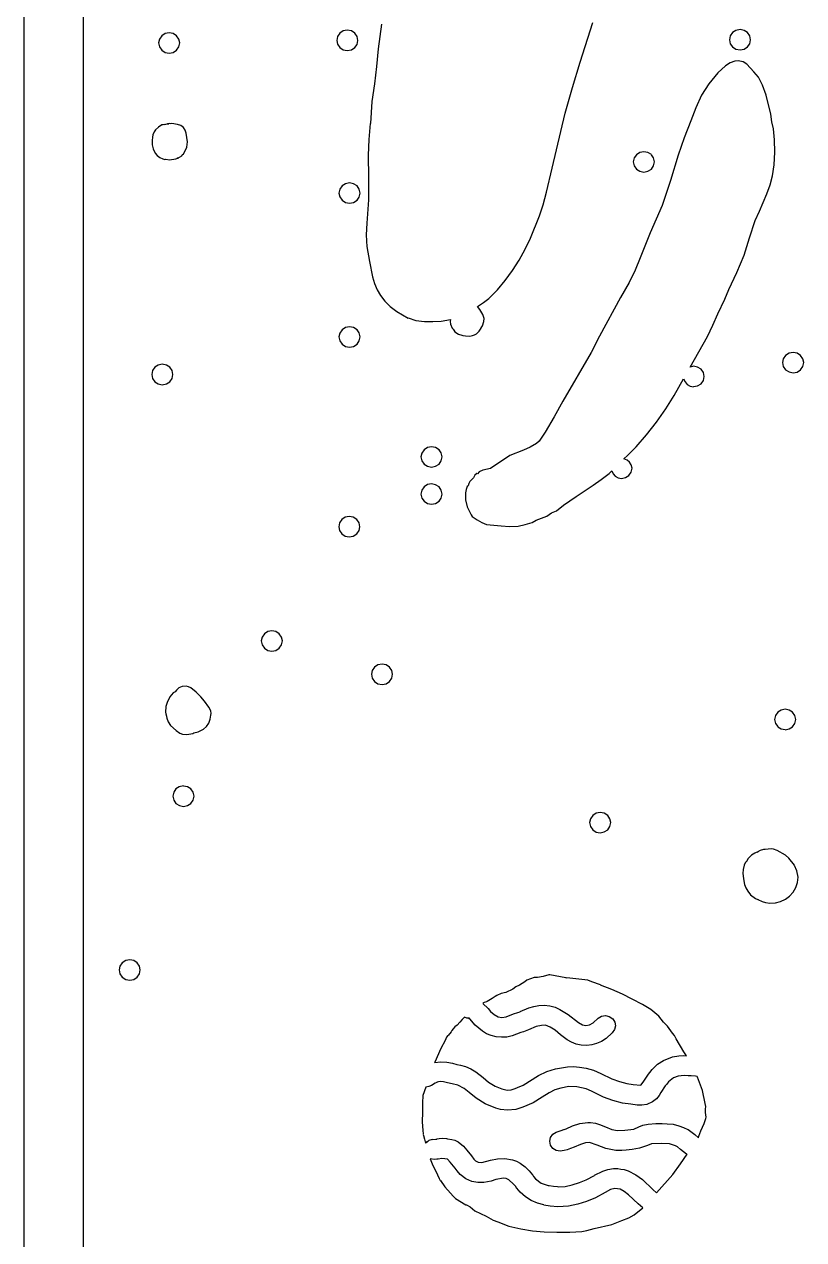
# Model space of a CAD drawing. Extents: x -67 to 553, y 0 to 8091.
# Drawn here: x 167.4 to 351.2, y 5707.4 to 5994.1 of the extents above; entities that cross this region are included whole.
import ezdxf

# ---------------------------------------------------------------- set-up
doc = ezdxf.new("R2010")
doc.units = 0

msp = doc.modelspace()

# ---------------------------------------------------------------- linework, layer by layer
at = {"layer": 'Calque_1'}
for p, q in [((167.447, 5416.22), (167.447, 6231.61)), ((181.389, 5423), (181.389, 6218.66)), ((242.658205, 5992.497206), (241.84875, 5991.976474)), ((243.613, 5992.68), (242.658205, 5992.497206)), ((244.583579, 5992.49348), (243.6126, 5992.68241)), ((245.376462, 5991.97859), (244.583579, 5992.49348)), ((251.685, 5994.07), (250.881901, 5988.29601)), ((298.551, 5985.18), (301.48052, 5994.51634)), ((335.249053, 5992.631179), (334.456188, 5992.116277)), ((336.22, 5992.82), (335.249053, 5992.631179)), ((337.17557, 5992.640732), (336.22079, 5992.823526)), ((337.985, 5992.12), (337.17557, 5992.640732)), ((199.308534, 5990.602744), (199.11251, 5989.66759)), ((199.113, 5989.67), (199.309024, 5988.734992)), ((199.843114, 5991.366375), (199.308534, 5990.602744)), ((200.636015, 5991.881216), (199.843114, 5991.366375)), ((201.607, 5992.07), (200.636015, 5991.881216)), ((202.561603, 5991.890832), (201.60687, 5992.073526)), ((203.371, 5991.37), (202.561603, 5991.890832)), ((203.912082, 5990.589491), (203.371248, 5991.36889)), ((203.911834, 5988.749363), (204.101752, 5989.66862)), ((204.102, 5989.67), (203.912082, 5990.589491)), ((241.118, 5990.28), (241.307926, 5989.360608)), ((241.308147, 5991.200506), (241.118251, 5990.28111)), ((241.849, 5991.98), (241.308147, 5991.200506)), ((245.911014, 5991.215008), (245.376462, 5991.97859)), ((246.107, 5990.28), (245.911014, 5991.215008)), ((245.911381, 5989.347366), (246.1074, 5990.28241)), ((333.921633, 5991.352634), (333.72562, 5990.41759)), ((333.726, 5990.42), (333.921984, 5989.484992)), ((334.456188, 5992.116277), (333.921633, 5991.352634)), ((338.525066, 5991.339491), (337.984195, 5992.11889)), ((338.715, 5990.42), (338.525066, 5991.339491)), ((338.525854, 5989.499494), (338.715752, 5990.41889)), ((199.309024, 5988.734992), (199.843604, 5987.97141)), ((199.843604, 5987.97141), (200.636505, 5987.45652)), ((200.636505, 5987.45652), (201.60749, 5987.26759)), ((201.607, 5987.27), (202.561736, 5987.452926)), ((202.561736, 5987.452926), (203.37113, 5987.973791)), ((203.371, 5987.97), (203.911834, 5988.749363)), ((241.307926, 5989.360608), (241.848784, 5988.58111)), ((241.849, 5988.58), (242.658437, 5988.059268)), ((242.658437, 5988.059268), (243.61321, 5987.876474)), ((243.613, 5987.88), (244.583953, 5988.068821)), ((244.583953, 5988.068821), (245.376823, 5988.583722)), ((245.376823, 5988.583722), (245.911381, 5989.347366)), ((250.882, 5988.3), (250.460013, 5984.12928)), ((333.921984, 5989.484992), (334.456529, 5988.72141)), ((334.456529, 5988.72141), (335.249404, 5988.20652)), ((335.249404, 5988.20652), (336.22038, 5988.01759)), ((336.22, 5988.02), (337.174811, 5988.202794)), ((337.174811, 5988.202794), (337.98427, 5988.723526)), ((337.985, 5988.72), (338.525854, 5989.499494)), ((250.460013, 5984.12928), (250.031501, 5980.02861)), ((296.736691, 5979.197946), (298.55148, 5985.1798)), ((332.784758, 5984.247497), (331.0132, 5982.60553)), ((333.85639, 5984.970516), (332.784758, 5984.247497)), ((334.982, 5985.39), (333.85639, 5984.970516)), ((335.78, 5985.46), (334.982706, 5985.386181)), ((336.926544, 5985.234373), (335.7797, 5985.46276)), ((335.78, 5985.46), (335.78, 5985.46)), ((337.851059, 5984.647908), (336.926544, 5985.234373)), ((339.471, 5982.85), (337.851059, 5984.647908)), ((331.014, 5982.6), (328.860829, 5980.0687)), ((340.557, 5981.58), (339.47081, 5982.8492)), ((341.517932, 5979.740841), (340.5574, 5981.58097)), ((250.031, 5980.02), (249.416501, 5975.88457)), ((295.008, 5973.1), (296.736691, 5979.197946)), ((328.860829, 5980.0687), (327.153215, 5977.321299)), ((342.35667, 5977.389412), (341.517932, 5979.740841)), ((249.417, 5975.89), (249.039302, 5970.68909)), ((327.153215, 5977.321299), (325.769526, 5974.398074)), ((343.487, 5972.9), (342.35667, 5977.389412)), ((291.89, 5960.12), (295.00811, 5973.1007)), ((325.769526, 5974.398074), (324.58813, 5971.3393)), ((343.676, 5971.1), (343.486903, 5972.90207)), ((199.054, 5969.82), (198.398138, 5969.188936)), ((199.884229, 5970.322934), (199.0545, 5969.818507)), ((200.193, 5970.34), (199.884229, 5970.322934)), ((200.525, 5970.4), (200.192313, 5970.342056)), ((201.298, 5970.58), (200.525391, 5970.392411)), ((201.366, 5970.61), (201.245615, 5970.586188)), ((201.246, 5970.58), (201.298, 5970.58)), ((201.298, 5970.59), (201.379015, 5970.611167)), ((201.298, 5970.58), (201.298, 5970.58)), ((201.515, 5970.6), (201.298015, 5970.586771)), ((201.378, 5970.61), (201.366, 5970.61)), ((201.614, 5970.66), (201.377807, 5970.60285)), ((201.379, 5970.61), (201.515393, 5970.599417)), ((201.615, 5970.66), (201.614, 5970.66)), ((201.894, 5970.62), (201.615024, 5970.66101)), ((202.249, 5970.64), (201.893877, 5970.618833)), ((203.602, 5970.42), (202.24861, 5970.637223)), ((204.351332, 5970.181669), (203.6023, 5970.4265)), ((204.966602, 5969.732498), (204.351332, 5970.181669)), ((205.406146, 5969.121202), (204.966602, 5969.732498)), ((249.039, 5970.69), (248.722312, 5966.935897)), ((324.588, 5971.34), (323.080804, 5967.279644)), ((344.101, 5969.42), (343.675683, 5971.09851)), ((197.694, 5967.43), (197.557078, 5966.651597)), ((197.558, 5966.65), (197.583132, 5965.614289)), ((197.753706, 5967.9637), (197.694522, 5967.43513)), ((198.096, 5968.73), (197.753706, 5967.9637)), ((198.398138, 5969.188936), (198.095892, 5968.73071)), ((205.628, 5968.39), (205.406146, 5969.121202)), ((205.888, 5966.33), (205.6281, 5968.38502)), ((248.722312, 5966.935897), (248.5191, 5963.19648)), ((323.080804, 5967.279644), (321.65888, 5963.19111)), ((344.371399, 5966.82588), (344.10122, 5969.4161)), ((344.416527, 5963.882406), (344.371399, 5966.82588)), ((197.583132, 5965.614289), (197.837003, 5964.68018)), ((197.837, 5964.68), (198.314278, 5963.67161)), ((204.947, 5963.53), (205.334614, 5964.060753)), ((205.334, 5964.06), (205.736282, 5965.090318)), ((205.736282, 5965.090318), (205.887402, 5966.33594)), ((312.572053, 5963.831179), (311.779188, 5963.316278)), ((313.543, 5964.02), (312.572053, 5963.831179)), ((314.49857, 5963.840732), (313.54379, 5964.023526)), ((315.308, 5963.32), (314.49857, 5963.840732)), ((344.244947, 5960.941755), (344.416527, 5963.882406)), ((198.314278, 5963.67161), (198.749407, 5963.156973)), ((198.749407, 5963.156973), (199.4028, 5962.66203)), ((199.402, 5962.67), (200.111302, 5962.312957)), ((200.111302, 5962.312957), (200.579662, 5962.188161)), ((200.579662, 5962.188161), (200.8154, 5962.229205)), ((200.816, 5962.22), (201.70048, 5962.109536)), ((201.70048, 5962.109536), (203.1383, 5962.334829)), ((203.138, 5962.34), (203.853466, 5962.605443)), ((203.853466, 5962.605443), (203.517809, 5962.517271)), ((203.518, 5962.52), (204.040975, 5962.711294)), ((204.041, 5962.71), (204.555303, 5963.065666)), ((204.555303, 5963.065666), (204.704521, 5963.247897)), ((204.704, 5963.25), (204.946384, 5963.5294)), ((248.519, 5963.19), (248.592899, 5957.926915)), ((311.244633, 5962.552634), (311.04862, 5961.61759)), ((311.049, 5961.62), (311.245015, 5960.684992)), ((311.779188, 5963.316278), (311.244633, 5962.552634)), ((315.848066, 5962.539392), (315.307195, 5963.31889)), ((316.038, 5961.62), (315.848066, 5962.539392)), ((315.848871, 5960.699494), (316.038805, 5961.61889)), ((321.659, 5963.19), (319.845696, 5957.242539)), ((343.865, 5958.36), (344.244947, 5960.941755)), ((290.568782, 5954.468307), (291.88949, 5960.1207)), ((311.245015, 5960.684992), (311.779571, 5959.92141)), ((311.779571, 5959.92141), (312.572437, 5959.40652)), ((312.572437, 5959.40652), (313.54338, 5959.21759)), ((313.543, 5959.22), (314.497782, 5959.402794)), ((314.497782, 5959.402794), (315.30721, 5959.923526)), ((315.308, 5959.92), (315.848871, 5960.699494)), ((343.294921, 5956.216906), (343.86509, 5958.36469)), ((241.831175, 5955.180736), (241.641288, 5954.26138)), ((242.372, 5955.96), (241.831175, 5955.180736)), ((243.181235, 5956.477074), (242.37182, 5955.956209)), ((244.136, 5956.66), (243.181235, 5956.477074)), ((245.106579, 5956.47348), (244.1356, 5956.66241)), ((245.899461, 5955.95859), (245.106579, 5956.47348)), ((246.434013, 5955.195008), (245.899461, 5955.95859)), ((246.63, 5954.26), (246.434013, 5955.195008)), ((248.592899, 5957.926915), (248.613999, 5952.6662)), ((319.845696, 5957.242539), (317.83191, 5951.356)), ((342.543869, 5954.096702), (343.294921, 5956.216906)), ((241.641, 5954.26), (241.830917, 5953.340509)), ((241.830917, 5953.340509), (242.371749, 5952.56111)), ((242.372, 5952.56), (243.181407, 5952.039168)), ((245.106955, 5952.048784), (245.899826, 5952.563625)), ((245.899826, 5952.563625), (246.434385, 5953.327256)), ((246.434385, 5953.327256), (246.6304, 5954.26241)), ((248.614, 5952.67), (248.196639, 5947.147099)), ((289.800947, 5951.516391), (290.568782, 5954.468307)), ((340.794, 5949.97), (342.543869, 5954.096702)), ((243.181407, 5952.039168), (244.13615, 5951.856474)), ((244.136, 5951.86), (245.106955, 5952.048784)), ((288.96, 5948.86), (289.800947, 5951.516391)), ((317.831, 5951.36), (316.419244, 5948.095311)), ((339.754, 5947.76), (340.79368, 5949.97138)), ((248.196639, 5947.147099), (248.069853, 5944.372111)), ((286.819903, 5943.642447), (288.9608, 5948.8606)), ((316.419244, 5948.095311), (314.99602, 5944.89015)), ((338.446474, 5943.685969), (339.75392, 5947.75836)), ((248.069853, 5944.372111), (248.188701, 5941.6139)), ((285.54241, 5941.029103), (286.819903, 5943.642447)), ((314.997, 5944.89), (312.68292, 5938.978885)), ((337.155, 5939.61), (338.446474, 5943.685969)), ((248.189, 5941.62), (248.8505, 5938.09866)), ((284.124305, 5938.462591), (285.54241, 5941.029103)), ((248.85, 5938.09), (249.565939, 5934.535939)), ((282.563649, 5935.980168), (284.124305, 5938.462591)), ((312.68292, 5938.978885), (311.461707, 5936.050217)), ((335.43616, 5935.533503), (337.15487, 5939.60788)), ((280.858505, 5933.61909), (282.563649, 5935.980168)), ((311.461707, 5936.050217), (310.08309, 5933.1785)), ((333.612, 5931.5), (335.43616, 5935.533503)), ((249.565939, 5934.535939), (250.033561, 5932.949095)), ((250.033561, 5932.949095), (250.636111, 5931.469742)), ((279.006935, 5931.416615), (280.858505, 5933.61909)), ((310.083, 5933.18), (308.05161, 5929.6584)), ((250.636111, 5931.469742), (251.419959, 5930.08341)), ((251.419959, 5930.08341), (252.431475, 5928.775624)), ((275.690883, 5928.41623), (277.00669, 5929.40997)), ((277.007, 5929.41), (279.006935, 5931.416615)), ((308.051, 5929.66), (303.0425, 5920.48744)), ((332.66, 5929.23), (333.612419, 5931.49774)), ((252.431475, 5928.775624), (253.717029, 5927.531912)), ((253.717029, 5927.531912), (255.32299, 5926.3378)), ((274.318, 5927.51), (275.690883, 5928.41623)), ((274.875134, 5926.75646), (274.31809, 5927.51426)), ((275.566, 5925.6), (274.875134, 5926.75646)), ((331.014, 5925.77), (332.66039, 5929.23524)), ((255.323, 5926.34), (256.614062, 5925.508117)), ((256.614062, 5925.508117), (257.9688, 5924.78399)), ((257.969, 5924.79), (259.800517, 5924.22439)), ((259.800517, 5924.22439), (261.793319, 5923.980871)), ((261.793319, 5923.980871), (263.811056, 5923.957568)), ((263.811056, 5923.957568), (265.71738, 5924.052607)), ((265.717, 5924.05), (267.94632, 5924.439202)), ((267.947, 5924.44), (267.892241, 5923.950289)), ((267.892241, 5923.950289), (267.947, 5923.35362)), ((275.45, 5922.97), (275.832885, 5923.948661)), ((275.851077, 5924.689745), (275.566205, 5925.59466)), ((275.832885, 5923.948661), (275.851077, 5924.689745)), ((329.802136, 5923.060052), (331.0132, 5925.76416)), ((241.831175, 5921.240603), (241.641288, 5920.32111)), ((242.372, 5922.02), (241.831175, 5921.240603)), ((243.181235, 5922.537074), (242.37182, 5922.016209)), ((244.136, 5922.72), (243.181235, 5922.537074)), ((245.106579, 5922.53374), (244.1356, 5922.72268)), ((245.899461, 5922.018819), (245.106579, 5922.53374)), ((246.434013, 5921.255158), (245.899461, 5922.018819)), ((246.63, 5920.32), (246.434013, 5921.255158)), ((267.947, 5923.35), (268.350856, 5922.410797)), ((268.350856, 5922.410797), (268.563478, 5922.157)), ((268.563, 5922.16), (268.545782, 5922.174585)), ((268.545782, 5922.174585), (268.710214, 5921.93775)), ((268.71, 5921.94), (269.00366, 5921.538958)), ((269.00366, 5921.538958), (269.83199, 5920.987501)), ((269.832, 5920.98), (270.581299, 5920.732879)), ((270.582, 5920.74), (270.824305, 5920.685231)), ((273.120259, 5920.63399), (273.57439, 5920.823266)), ((273.575, 5920.83), (274.069601, 5921.08056)), ((274.069601, 5921.08056), (274.70932, 5921.706563)), ((274.709, 5921.7), (275.160796, 5922.404485)), ((275.184669, 5922.505643), (275.11368, 5922.414639)), ((275.114, 5922.42), (275.165862, 5922.478969)), ((275.160796, 5922.404485), (275.184669, 5922.505643)), ((275.165862, 5922.478969), (275.449915, 5922.975889)), ((328.509, 5920.4), (329.802136, 5923.060052)), ((241.641, 5920.32), (241.830917, 5919.400739)), ((241.830917, 5919.400739), (242.371749, 5918.62138)), ((242.372, 5918.62), (243.181407, 5918.099135)), ((243.181407, 5918.099135), (244.13615, 5917.916209)), ((244.136, 5917.91), (245.106955, 5918.098821)), ((245.106955, 5918.098821), (245.899826, 5918.613723)), ((245.899826, 5918.613723), (246.434385, 5919.377366)), ((246.434385, 5919.377366), (246.6304, 5920.31241)), ((270.824, 5920.68), (271.459308, 5920.559019)), ((271.459308, 5920.559019), (272.4673, 5920.512254)), ((272.467, 5920.51), (273.120259, 5920.63399)), ((303.043, 5920.48), (301.10572, 5916.67186)), ((324.475, 5913.19), (328.50939, 5920.40333)), ((301.105, 5916.68), (294.44341, 5905.1325)), ((346.424169, 5915.180603), (346.234275, 5914.26111)), ((346.965, 5915.96), (346.424169, 5915.180603)), ((347.774228, 5916.487074), (346.96481, 5915.966209)), ((348.729, 5916.67), (347.774228, 5916.487074)), ((349.684588, 5916.480865), (348.72984, 5916.663791)), ((350.494, 5915.96), (349.684588, 5916.480865)), ((351.034105, 5915.179491), (350.493275, 5915.95889)), ((351.224, 5914.26), (351.034105, 5915.179491)), ((197.682534, 5912.392744), (197.48651, 5911.45759)), ((198.217114, 5913.156375), (197.682534, 5912.392744)), ((199.010015, 5913.671216), (198.217114, 5913.156375)), ((199.981, 5913.86), (199.010015, 5913.671216)), ((200.935603, 5913.680732), (199.98087, 5913.863526)), ((201.745, 5913.16), (200.935603, 5913.680732)), ((202.286082, 5912.379392), (201.745248, 5913.15889)), ((202.476, 5911.46), (202.286082, 5912.379392)), ((325.258, 5913.39), (324.475099, 5913.188123)), ((326.212603, 5913.210732), (325.25787, 5913.393526)), ((327.022, 5912.69), (326.212603, 5913.210732)), ((327.563082, 5911.909491), (327.022248, 5912.68889)), ((346.235, 5914.26), (346.424918, 5913.340641)), ((346.424918, 5913.340641), (346.965752, 5912.56138)), ((346.965, 5912.57), (347.774401, 5912.049135)), ((349.683736, 5912.042926), (350.49313, 5912.563791)), ((350.494, 5912.57), (351.034834, 5913.349264)), ((351.034834, 5913.349264), (351.224752, 5914.26862)), ((197.487, 5911.46), (197.682994, 5910.524956)), ((197.682994, 5910.524956), (198.217565, 5909.761313)), ((198.217565, 5909.761313), (199.010476, 5909.246411)), ((199.010476, 5909.246411), (199.98149, 5909.05759)), ((199.981, 5909.05), (200.935772, 5909.232794)), ((200.935772, 5909.232794), (201.74519, 5909.753526)), ((201.745, 5909.76), (202.285818, 5910.539494)), ((202.285818, 5910.539494), (202.475699, 5911.45889)), ((320.713, 5906.48), (322.92161, 5910.41779)), ((322.922, 5910.42), (323.241686, 5909.698142)), ((323.241686, 5909.698142), (323.77049, 5909.126453)), ((326.212772, 5908.772794), (327.02219, 5909.293526)), ((327.022, 5909.29), (327.562818, 5910.069494)), ((327.562818, 5910.069494), (327.752699, 5910.98889)), ((327.753, 5910.99), (327.563082, 5911.909491)), ((347.774401, 5912.049135), (348.72916, 5911.866209)), ((348.729, 5911.86), (349.683736, 5912.042926)), ((318.693518, 5903.336743), (320.71377, 5906.4798)), ((323.77049, 5909.126453), (324.458997, 5908.743677)), ((324.458997, 5908.743677), (325.25779, 5908.58856)), ((325.258, 5908.59), (326.212772, 5908.772794)), ((294.444, 5905.13), (292.370536, 5901.445218)), ((292.370536, 5901.445218), (290.23909, 5897.88228)), ((316.509001, 5900.245826), (318.693518, 5903.336743)), ((290.239, 5897.88), (289.347095, 5896.414044)), ((314.182677, 5897.251947), (316.509001, 5900.245826)), ((288.207, 5895.18), (286.728794, 5894.33873)), ((288.837863, 5895.734978), (288.207, 5895.17728)), ((289.347095, 5896.414044), (288.837863, 5895.734978)), ((311.737, 5894.4), (314.182677, 5897.251947)), ((261.165175, 5892.930506), (260.975288, 5892.01111)), ((261.706, 5893.71), (261.165175, 5892.930506)), ((262.516235, 5894.237107), (261.70682, 5893.716474)), ((263.471, 5894.42), (262.516235, 5894.237107)), ((264.441592, 5894.22348), (263.47061, 5894.41241)), ((265.23447, 5893.70859), (264.441592, 5894.22348)), ((265.769016, 5892.945008), (265.23447, 5893.70859)), ((265.965, 5892.01), (265.769016, 5892.945008)), ((281.971, 5892.35), (277.38779, 5889.32)), ((285.160745, 5893.647305), (281.97073, 5892.35452)), ((286.728794, 5894.33873), (285.160745, 5893.647305)), ((308.827, 5891.54), (309.656891, 5892.353857)), ((309.657, 5892.35), (311.73641, 5894.39734)), ((260.976, 5892.01), (261.165917, 5891.090509)), ((261.165917, 5891.090509), (261.706749, 5890.31111)), ((261.707, 5890.32), (262.516407, 5889.799168)), ((262.516407, 5889.799168), (263.47115, 5889.616474)), ((263.471, 5889.61), (264.441949, 5889.798784)), ((264.441949, 5889.798784), (265.234818, 5890.313625)), ((265.234818, 5890.313625), (265.769375, 5891.077256)), ((265.769375, 5891.077256), (265.96539, 5892.01241)), ((277.387, 5889.32), (275.54431, 5888.910426)), ((309.572619, 5891.248291), (308.82771, 5891.53937)), ((310.169994, 5890.758156), (309.572619, 5891.248291)), ((310.580049, 5890.113785), (310.169994, 5890.758156)), ((310.572847, 5888.439494), (310.762778, 5889.35889)), ((310.763, 5889.36), (310.580049, 5890.113785)), ((273.371, 5887.11), (272.473402, 5886.20883)), ((273.676174, 5887.674884), (273.370901, 5887.10606)), ((274.127, 5888.13), (273.676174, 5887.674884)), ((274.316, 5888.05), (274.126903, 5888.132021)), ((274.694, 5888.46), (274.316202, 5888.05069)), ((275.545, 5888.91), (274.694392, 5888.459415)), ((301.557827, 5885.317836), (303.500619, 5886.671891)), ((303.500619, 5886.671891), (305.35739, 5888.13618)), ((305.358, 5888.13), (305.951804, 5888.712347)), ((305.952, 5888.72), (306.283293, 5888.023769)), ((306.283293, 5888.023769), (306.81077, 5887.474705)), ((306.81077, 5887.474705), (307.48789, 5887.108153)), ((307.48789, 5887.108153), (308.26811, 5886.95946)), ((308.268, 5886.96), (309.222765, 5887.142893)), ((309.222765, 5887.142893), (310.03221, 5887.663526)), ((310.032, 5887.66), (310.572847, 5888.439494)), ((261.166168, 5884.170637), (260.976251, 5883.25138)), ((261.707, 5884.95), (261.166168, 5884.170637)), ((262.516257, 5885.477206), (261.70685, 5884.956474)), ((263.471, 5885.66), (262.516257, 5885.477206)), ((264.441559, 5885.46337), (263.47061, 5885.65215)), ((265.234427, 5884.948557), (264.441559, 5885.46337)), ((265.768985, 5884.185004), (265.234427, 5884.948557)), ((265.965, 5883.25), (265.768985, 5884.185004)), ((271.60925, 5884.326211), (271.447919, 5883.549747)), ((271.447919, 5883.549747), (271.479063, 5881.868949)), ((271.907, 5885.02), (271.60925, 5884.326211)), ((272.096, 5885.19), (271.906903, 5885.026223)), ((272.266739, 5885.748567), (272.096308, 5885.18633)), ((272.474, 5886.21), (272.266739, 5885.748567)), ((297.609, 5882.69), (301.557827, 5885.317836)), ((260.976, 5883.25), (261.172205, 5882.314887)), ((261.172205, 5882.314887), (261.706923, 5881.551345)), ((261.706923, 5881.551345), (262.499905, 5881.036593)), ((262.499905, 5881.036593), (263.4709, 5880.84785)), ((263.471, 5880.85), (264.441826, 5881.03878)), ((264.441826, 5881.03878), (265.234634, 5881.553593)), ((265.234634, 5881.553593), (265.769222, 5882.317146)), ((265.769222, 5882.317146), (265.96539, 5883.25215)), ((271.479063, 5881.868949), (271.88952, 5880.217916)), ((292.932, 5879.33), (294.58562, 5880.5992)), ((294.585, 5880.6), (297.60908, 5882.68862)), ((243.115258, 5877.777206), (242.30586, 5877.256474)), ((244.07, 5877.96), (243.115258, 5877.777206)), ((245.024563, 5877.770732), (244.06979, 5877.953526)), ((245.834, 5877.25), (245.024563, 5877.770732)), ((271.88952, 5880.217916), (272.568378, 5878.83696)), ((272.568, 5878.84), (272.796815, 5878.383263)), ((272.796815, 5878.383263), (273.087403, 5877.980105)), ((273.088, 5877.98), (274.26931, 5877.201597)), ((289.387196, 5877.533297), (290.6642, 5878.062397)), ((290.664, 5878.06), (291.79779, 5878.797393)), ((291.798, 5878.8), (292.93179, 5879.332341)), ((241.575, 5875.55), (241.764919, 5874.630608)), ((241.765167, 5876.470506), (241.575248, 5875.55111)), ((242.306, 5877.25), (241.765167, 5876.470506)), ((246.375072, 5876.469392), (245.834214, 5877.24889)), ((246.374859, 5874.629494), (246.564786, 5875.54889)), ((246.565, 5875.55), (246.375072, 5876.469392)), ((274.269, 5877.2), (275.308205, 5876.552433)), ((275.308205, 5876.552433), (276.4425, 5876.09457)), ((276.442, 5876.1), (278.156841, 5875.890285)), ((278.156841, 5875.890285), (279.89089, 5875.772446)), ((279.891, 5875.77), (281.872183, 5875.599906)), ((281.872183, 5875.599906), (283.86019, 5875.687979)), ((283.86, 5875.69), (285.54587, 5876.049965)), ((285.54587, 5876.049965), (287.16729, 5876.550424)), ((287.168, 5876.55), (288.160213, 5877.082341)), ((288.16, 5877.08), (289.387196, 5877.533297)), ((241.764919, 5874.630608), (242.305752, 5873.85111)), ((242.306, 5873.85), (243.115401, 5873.329367)), ((243.115401, 5873.329367), (244.07014, 5873.146474)), ((244.07, 5873.15), (245.024772, 5873.332794)), ((245.024772, 5873.332794), (245.83421, 5873.853526)), ((245.834, 5873.85), (246.374859, 5874.629494)), ((223.511142, 5849.520506), (223.321214, 5848.60111)), ((224.052, 5850.3), (223.511142, 5849.520506)), ((224.861228, 5850.817206), (224.05179, 5850.296474)), ((225.816, 5851), (224.861228, 5850.817206)), ((226.770593, 5850.820732), (225.81585, 5851.003526)), ((227.58, 5850.3), (226.770593, 5850.820732)), ((228.121083, 5849.519392), (227.580251, 5850.29889)), ((228.311, 5848.6), (228.121083, 5849.519392)), ((223.321, 5848.6), (223.510928, 5847.680608)), ((223.510928, 5847.680608), (224.051786, 5846.90111)), ((224.052, 5846.9), (224.861437, 5846.379268)), ((224.861437, 5846.379268), (225.81621, 5846.196474)), ((225.816, 5846.2), (226.770743, 5846.382794)), ((226.770743, 5846.382794), (227.58015, 5846.903526)), ((227.58, 5846.9), (228.120833, 5847.679494)), ((228.120833, 5847.679494), (228.310749, 5848.59889)), ((249.306, 5840.73), (249.502016, 5839.794846)), ((249.502557, 5841.662634), (249.3066, 5840.72759)), ((250.037103, 5842.426278), (249.502557, 5841.662634)), ((250.829996, 5842.941179), (250.037103, 5842.426278)), ((251.801, 5843.13), (250.829996, 5842.941179)), ((252.755536, 5842.950832), (251.80072, 5843.133526)), ((253.565, 5842.43), (252.755536, 5842.950832)), ((254.106132, 5841.649392), (253.565288, 5842.42889)), ((254.105859, 5839.809397), (254.295786, 5840.72889)), ((254.296, 5840.73), (254.106132, 5841.649392)), ((203.891637, 5837.558553), (203.61651, 5837.313582)), ((204.665, 5837.87), (203.891637, 5837.558553)), ((205.583, 5837.92), (204.664685, 5837.868142)), ((205.585, 5837.92), (205.583, 5837.92)), ((206.169082, 5837.796093), (205.58551, 5837.917404)), ((206.742, 5837.52), (206.169082, 5837.796093)), ((249.502016, 5839.794846), (250.036575, 5839.031215)), ((250.036575, 5839.031215), (250.829446, 5838.516374)), ((250.829446, 5838.516374), (251.8004, 5838.32759)), ((251.801, 5838.33), (252.755772, 5838.512694)), ((252.755772, 5838.512694), (253.56521, 5839.033526)), ((253.565, 5839.03), (254.105859, 5839.809397)), ((201.756, 5835.43), (201.098194, 5834.0793)), ((202.523305, 5836.372925), (201.75571, 5835.42271)), ((202.996, 5836.63), (202.523305, 5836.372925)), ((203.315, 5837.02), (202.996707, 5836.637148)), ((203.617, 5837.31), (203.31519, 5837.016313)), ((207.983409, 5836.514622), (206.7421, 5837.52387)), ((208.79, 5835.73), (207.983409, 5836.514622)), ((209.067, 5835.43), (208.789982, 5835.721306)), ((209.951036, 5834.401544), (209.06712, 5835.43173)), ((200.779627, 5833.158622), (200.736289, 5831.83501)), ((200.737, 5831.83), (200.879154, 5831.126308)), ((201.098, 5834.08), (200.779627, 5833.158622)), ((210.989, 5833.01), (209.951036, 5834.401544)), ((211.405716, 5832.128074), (210.988892, 5833.01537)), ((211.506052, 5831.478606), (211.405716, 5832.128074)), ((345.900253, 5832.297107), (345.09084, 5831.776474)), ((346.855, 5832.48), (345.900253, 5832.297107)), ((347.826563, 5832.29348), (346.85562, 5832.48241)), ((348.619429, 5831.77859), (347.826563, 5832.29348)), ((200.879154, 5831.126308), (200.916159, 5831.063797)), ((200.903, 5831.19), (201.016109, 5830.412655)), ((200.916159, 5831.063797), (200.903396, 5831.189974)), ((201.016, 5830.41), (201.348518, 5829.52444)), ((201.348518, 5829.52444), (201.921403, 5828.66904)), ((210.402932, 5828.39333), (210.925917, 5829.222021)), ((210.925917, 5829.222021), (211.265269, 5830.150624)), ((211.265269, 5830.150624), (211.3953, 5831.08369)), ((211.395, 5831.09), (211.449335, 5831.116177)), ((211.449335, 5831.116177), (211.506052, 5831.478606)), ((344.36, 5830.08), (344.549928, 5829.160608)), ((344.550176, 5831.000506), (344.360248, 5830.08111)), ((344.549928, 5829.160608), (345.090752, 5828.38111)), ((345.091, 5831.78), (344.550176, 5831.000506)), ((348.618812, 5828.373723), (349.153367, 5829.137366)), ((349.153985, 5831.015008), (348.619429, 5831.77859)), ((349.153367, 5829.137366), (349.34938, 5830.07241)), ((349.35, 5830.08), (349.153985, 5831.015008)), ((201.922, 5828.67), (203.2532, 5827.50795)), ((203.253, 5827.51), (204.091388, 5826.881649)), ((204.091388, 5826.881649), (204.75613, 5826.639394)), ((204.75613, 5826.639394), (205.78411, 5826.54242)), ((205.784, 5826.54), (207.186985, 5826.732584)), ((207.186985, 5826.732584), (207.43248, 5826.892425)), ((207.432, 5826.9), (208.402896, 5827.136239)), ((208.402896, 5827.136239), (209.7212, 5827.768361)), ((209.722, 5827.76), (210.402932, 5828.39333)), ((345.091, 5828.38), (345.900412, 5827.859268)), ((345.900412, 5827.859268), (346.85516, 5827.676474)), ((346.855, 5827.67), (347.825947, 5827.858821)), ((347.825947, 5827.858821), (348.618812, 5828.373723)), ((202.672181, 5812.923077), (202.47598, 5811.98812)), ((202.476, 5811.98), (202.665934, 5811.060608)), ((203.20692, 5813.686539), (202.672181, 5812.923077)), ((203.999944, 5814.201261), (203.20692, 5813.686539)), ((204.971, 5814.39), (203.999944, 5814.201261)), ((205.941466, 5814.193142), (204.97062, 5814.38188)), ((206.734283, 5813.678422), (205.941466, 5814.193142)), ((207.268864, 5812.914962), (206.734283, 5813.678422)), ((207.465, 5811.98), (207.268864, 5812.914962)), ((207.269367, 5811.047366), (207.46538, 5811.98241)), ((202.665934, 5811.060608), (203.206805, 5810.28111)), ((203.207, 5810.29), (204.01643, 5809.769268)), ((204.01643, 5809.769268), (204.97121, 5809.586474)), ((204.971, 5809.58), (205.941947, 5809.768821)), ((205.941947, 5809.768821), (206.734812, 5810.283723)), ((206.734812, 5810.283723), (207.269367, 5811.047366)), ((300.937159, 5806.670506), (300.747275, 5805.75111)), ((301.478, 5807.45), (300.937159, 5806.670506)), ((302.287253, 5807.967206), (301.47784, 5807.446474)), ((303.242, 5808.15), (302.287253, 5807.967206)), ((304.196546, 5807.970732), (303.24173, 5808.153526)), ((305.006, 5807.45), (304.196546, 5807.970732)), ((305.547102, 5806.669392), (305.006248, 5807.44889)), ((305.737, 5805.75), (305.547102, 5806.669392)), ((300.747, 5805.75), (300.936918, 5804.830509)), ((300.936918, 5804.830509), (301.477752, 5804.05111)), ((301.478, 5804.05), (302.287397, 5803.529268)), ((302.287397, 5803.529268), (303.24213, 5803.346474)), ((303.242, 5803.35), (304.196782, 5803.532794)), ((304.196782, 5803.532794), (305.00621, 5804.053526)), ((305.006, 5804.05), (305.546871, 5804.829397)), ((305.546871, 5804.829397), (305.736805, 5805.74889)), ((338.910903, 5798.028288), (338.16921, 5797.25111)), ((339.703, 5798.56), (338.910903, 5798.028288)), ((340.536, 5798.92), (339.70349, 5798.556463)), ((340.956, 5799.16), (340.219011, 5798.804731)), ((340.219011, 5798.804731), (340.535922, 5798.914202)), ((341.768018, 5799.399745), (340.95579, 5799.163307)), ((342.119, 5799.38), (341.768018, 5799.399745)), ((343.525, 5799.53), (342.1194, 5799.380246)), ((344.093003, 5799.504667), (343.5248, 5799.532316)), ((343.525, 5799.53), (343.525, 5799.53)), ((344.964, 5799.2), (344.093003, 5799.504667)), ((346.934, 5798.09), (344.9641, 5799.19781)), ((347.748, 5797.34), (346.93401, 5798.086918)), ((336.922567, 5794.673975), (336.876785, 5793.772391)), ((337.2, 5795.71), (336.922567, 5794.673975)), ((337.533, 5796.38), (337.20071, 5795.71087)), ((337.826, 5796.66), (337.533001, 5796.376367)), ((338.169, 5797.25), (337.817865, 5796.721132)), ((337.817865, 5796.721132), (337.825386, 5796.663949)), ((349.042, 5795.67), (347.74811, 5797.34587)), ((349.638041, 5794.401186), (349.041889, 5795.66738)), ((336.876785, 5793.772391), (337.034106, 5792.52416)), ((337.035, 5792.52), (337.294193, 5791.161235)), ((349.893, 5792.88), (349.638041, 5794.401186)), ((349.768628, 5791.599788), (349.89268, 5792.87764)), ((337.294193, 5791.161235), (337.581118, 5790.38298)), ((337.581118, 5790.38298), (338.03698, 5789.57704)), ((338.037, 5789.58), (338.705273, 5788.707637)), ((347.917382, 5788.429702), (348.747225, 5789.349864)), ((348.747225, 5789.349864), (349.375559, 5790.415211)), ((349.375559, 5790.415211), (349.768628, 5791.599788)), ((338.705273, 5788.707637), (339.8818, 5787.82952)), ((339.881, 5787.83), (340.574902, 5787.503339)), ((340.574902, 5787.503339), (340.395799, 5787.626536)), ((340.396, 5787.63), (341.433476, 5787.126697)), ((341.433476, 5787.126697), (342.246317, 5786.865992)), ((342.246317, 5786.865992), (343.25831, 5786.727772)), ((343.258, 5786.72), (344.556339, 5786.799874)), ((344.556339, 5786.799874), (345.788185, 5787.128752)), ((345.788185, 5787.128752), (346.919784, 5787.68068)), ((346.919784, 5787.68068), (347.917382, 5788.429702)), ((190.000153, 5771.900506), (189.810222, 5770.98111)), ((190.541, 5772.68), (190.000153, 5771.900506)), ((191.351235, 5773.197206), (190.54179, 5772.676474)), ((192.306, 5773.38), (191.351235, 5773.197206)), ((193.260588, 5773.200732), (192.30584, 5773.383526)), ((194.07, 5772.68), (193.260588, 5773.200732)), ((194.611082, 5771.899392), (194.070248, 5772.67889)), ((194.801, 5770.98), (194.611082, 5771.899392)), ((189.811, 5770.98), (190.000931, 5770.060608)), ((190.000931, 5770.060608), (190.541778, 5769.28111)), ((190.541, 5769.28), (191.350447, 5768.759268)), ((191.350447, 5768.759268), (192.30521, 5768.576474)), ((192.306, 5768.57), (193.260747, 5768.752893)), ((193.260747, 5768.752893), (194.07016, 5769.273526)), ((194.07, 5769.28), (194.610834, 5770.059494)), ((194.610834, 5770.059494), (194.800752, 5770.97889)), ((287.666, 5769.19), (285.9664, 5768.567701)), ((288.423238, 5769.238045), (287.66571, 5769.189759)), ((289.801, 5769.43), (288.423238, 5769.238045)), ((291.116, 5769.8), (289.80089, 5769.426144)), ((291.385, 5769.85), (291.115707, 5769.802111)), ((291.383, 5769.85), (291.386, 5769.85)), ((295.128, 5769.13), (291.38301, 5769.85681)), ((295.357, 5769.09), (295.127977, 5769.124131)), ((300.34, 5768.6), (295.35743, 5769.096093)), ((282.616, 5766.43), (280.964687, 5765.708185)), ((283.354, 5766.99), (282.615496, 5766.437551)), ((284.183338, 5767.382336), (283.3545, 5766.98361)), ((285.499, 5768.17), (284.183338, 5767.382336)), ((285.966, 5768.57), (285.498799, 5768.175242)), ((301.285, 5768.21), (300.340386, 5768.594439)), ((303.275, 5767.44), (301.28491, 5768.210995)), ((305.971475, 5766.398909), (303.2744, 5767.43852)), ((308.486, 5765.27), (305.971475, 5766.398909)), ((275.89, 5763.32), (275.577898, 5763.116007)), ((275.578, 5763.11), (276.829967, 5761.87347)), ((276.468, 5763.5), (275.889701, 5763.316379)), ((276.622, 5763.58), (276.468515, 5763.504065)), ((277.778, 5764.26), (276.62209, 5763.578434)), ((278.478, 5764.74), (277.778204, 5764.260311)), ((278.849, 5764.98), (278.477499, 5764.736584)), ((279.908, 5765.45), (278.84861, 5764.981953)), ((280.964687, 5765.708185), (279.90871, 5765.446545)), ((310.751, 5764.07), (308.48612, 5765.27094)), ((313.179484, 5762.860449), (310.75081, 5764.0686)), ((276.829967, 5761.87347), (277.3474, 5761.15605)), ((277.347, 5761.16), (278.257861, 5760.441526)), ((278.257861, 5760.441526), (279.15828, 5759.95721)), ((281.068, 5759.93), (282.80118, 5760.598601)), ((282.801, 5760.6), (283.8537, 5760.938931)), ((283.853, 5760.94), (284.375419, 5761.145316)), ((284.376, 5761.15), (286.41509, 5762.03212)), ((286.415, 5762.03), (287.563594, 5762.391904)), ((287.563594, 5762.391904), (288.774849, 5762.628917)), ((288.774849, 5762.628917), (290.047452, 5762.691354)), ((290.047452, 5762.691354), (291.38009, 5762.529533)), ((291.38, 5762.53), (292.59927, 5762.180705)), ((292.59927, 5762.180705), (293.714906, 5761.696993)), ((293.714906, 5761.696993), (295.65622, 5760.4562)), ((295.656, 5760.46), (298.110791, 5758.595282)), ((303.553345, 5760.072633), (304.478693, 5760.217281)), ((304.478693, 5760.217281), (305.392869, 5760.017294)), ((315.179, 5761.69), (313.179484, 5762.860449)), ((317.102, 5760.11), (315.17909, 5761.69644)), ((268.976, 5757.59), (268.55018, 5757.092584)), ((269.501, 5758), (268.976517, 5757.585928)), ((270.164, 5758.64), (269.500399, 5757.994682)), ((270.727658, 5759.286344), (270.164198, 5758.641026)), ((270.699, 5759.33), (270.779248, 5759.390077)), ((271.239, 5759.83), (270.699489, 5759.32888)), ((270.779248, 5759.390077), (270.727658, 5759.286344)), ((271.817104, 5759.636257), (271.23832, 5759.838762)), ((272.43, 5759.58), (271.817104, 5759.636257)), ((272.303, 5759.57), (272.430688, 5759.580583)), ((272.53, 5759.44), (272.303094, 5759.568587)), ((273.747, 5757.97), (272.53002, 5759.435)), ((275.465802, 5756.521786), (273.74608, 5757.96882)), ((279.159, 5759.96), (280.064105, 5759.79619)), ((280.064105, 5759.79619), (281.06791, 5759.936188)), ((288.149, 5757.63), (286.33978, 5756.837838)), ((289.417157, 5757.905493), (288.1485, 5757.6252)), ((290.322, 5757.93), (289.417157, 5757.905493)), ((291.449812, 5757.526355), (290.32272, 5757.92961)), ((292.597, 5756.78), (291.449812, 5757.526355)), ((298.110791, 5758.595282), (299.047553, 5758.066622)), ((299.047553, 5758.066622), (299.85009, 5757.90016)), ((299.85, 5757.9), (300.71297, 5758.072144)), ((300.71297, 5758.072144), (301.5863, 5758.539762)), ((301.587, 5758.54), (302.72799, 5759.58484)), ((302.728, 5759.58), (303.553345, 5760.072633)), ((305.392869, 5760.017294), (306.1847, 5759.476019)), ((306.184, 5759.48), (306.695878, 5758.685297)), ((306.846374, 5757.794178), (306.638934, 5756.913725)), ((306.695878, 5758.685297), (306.846374, 5757.794178)), ((318.181, 5758.64), (317.102, 5760.10949)), ((319.104, 5757.74), (318.181584, 5758.633761)), ((320.297, 5756.1), (319.10331, 5757.74412)), ((267.023, 5755.12), (266.687588, 5754.312757)), ((267.353, 5755.51), (267.023303, 5755.1163)), ((268.067, 5756.42), (267.353393, 5755.505866)), ((268.239, 5756.72), (268.066915, 5756.426577)), ((268.55, 5757.09), (268.238401, 5756.71879)), ((276.466161, 5755.949117), (275.465802, 5756.521786)), ((277.566, 5755.5), (276.466161, 5755.949117)), ((278.733278, 5755.214134), (277.56643, 5755.504931)), ((279.953686, 5755.097242), (278.733278, 5755.214134)), ((281.202859, 5755.162962), (279.953686, 5755.097242)), ((282.456, 5755.42), (281.202859, 5755.162962)), ((284.541, 5756.2), (282.45579, 5755.417099)), ((285.18, 5756.41), (284.540794, 5756.202832)), ((286.34, 5756.83), (285.18091, 5756.40508)), ((293.85727, 5755.714087), (292.59639, 5756.77907)), ((295.485474, 5754.48874), (293.85727, 5755.714087)), ((296.457802, 5753.943512), (295.485474, 5754.48874)), ((304.614, 5754.84), (303.530634, 5754.145975)), ((306.077, 5756.15), (304.61351, 5754.83793)), ((306.638934, 5756.913725), (306.077003, 5756.15102)), ((320.758, 5755.53), (320.29752, 5756.097001)), ((321.146, 5754.74), (320.75738, 5755.534807)), ((322.98, 5751.71), (321.14602, 5754.74133)), ((265.635, 5752.43), (264.22171, 5749.26982)), ((266.688, 5754.31), (265.6353, 5752.43569)), ((297.546538, 5753.511291), (296.457802, 5753.943512)), ((298.759873, 5753.243109), (297.546538, 5753.511291)), ((300.106, 5753.19), (298.759873, 5753.243109)), ((301.2482, 5753.336166), (300.1063, 5753.19667)), ((302.399172, 5753.648649), (301.2482, 5753.336166)), ((303.530634, 5754.145975), (302.399172, 5753.648649)), ((323.622, 5750.76), (322.980704, 5751.710382)), ((264.184, 5749.19), (265.637228, 5749.32927)), ((264.222, 5749.27), (264.184001, 5749.190096)), ((265.637228, 5749.32927), (267.04739, 5749.234979)), ((267.047, 5749.24), (268.39569, 5748.960865)), ((268.396, 5748.96), (269.46161, 5748.70944)), ((269.462, 5748.71), (270.300355, 5748.543809)), ((315.465, 5747.49), (316.749745, 5748.735559)), ((316.749745, 5748.735559), (318.16449, 5749.63603)), ((318.164, 5749.64), (320.29098, 5750.47767)), ((320.291, 5750.48), (321.778172, 5750.737935)), ((321.778172, 5750.737935), (322.97922, 5750.782154)), ((322.979, 5750.78), (323.621381, 5750.758833)), ((270.300355, 5748.543809), (271.45881, 5748.203588)), ((271.459, 5748.2), (272.721391, 5747.641565)), ((272.721391, 5747.641565), (273.90219, 5746.95752)), ((273.902, 5746.96), (275.673804, 5745.579902)), ((285.1, 5743.8), (288.7241, 5746.09552)), ((288.724, 5746.1), (290.683279, 5747.031431)), ((290.683279, 5747.031431), (292.7201, 5747.69041)), ((292.72, 5747.69), (295.502999, 5748.157122)), ((295.502999, 5748.157122), (296.925836, 5748.188127)), ((296.925836, 5748.188127), (298.38988, 5748.069412)), ((298.39, 5748.07), (299.897653, 5747.845303)), ((299.897653, 5747.845303), (301.6291, 5747.379703)), ((301.629, 5747.38), (303.43049, 5746.546828)), ((303.431, 5746.54), (305.99359, 5745.3163)), ((313.39, 5744.53), (314.63018, 5746.44002)), ((314.63, 5746.44), (314.923753, 5746.792028)), ((314.923753, 5746.792028), (314.96692, 5746.823381)), ((314.967, 5746.82), (315.464204, 5747.488866)), ((321.644, 5745.95), (320.50711, 5745.50259)), ((323.069, 5746.07), (321.64319, 5745.950144)), ((323.074, 5746.07), (323.069, 5746.07)), ((324.013, 5746.03), (323.074021, 5746.066777)), ((324.695, 5745.98), (324.012905, 5746.031064)), ((325.747, 5745.93), (324.69489, 5745.981065)), ((326.098, 5745.87), (325.746607, 5745.931912)), ((326.189, 5745.71), (326.097983, 5745.86875)), ((262.109, 5743.36), (261.445899, 5741.39626)), ((262.805477, 5743.463688), (262.1087, 5743.364503)), ((263.444, 5743.75), (262.805477, 5743.463688)), ((264.361573, 5744.260222), (263.44461, 5743.746997)), ((264.719752, 5744.45326), (264.361573, 5744.260222)), ((264.753, 5744.5), (264.719752, 5744.45326)), ((265.530929, 5744.686164), (264.75308, 5744.495069)), ((266.321, 5744.58), (265.530929, 5744.686164)), ((267.253, 5744.38), (266.320213, 5744.581612)), ((268.366, 5744.12), (267.2529, 5744.38035)), ((269.674, 5743.82), (268.36611, 5744.12136)), ((271.165, 5743.06), (269.67471, 5743.819089)), ((272.325034, 5742.095028), (271.16481, 5743.06013)), ((275.673804, 5745.579902), (276.8957, 5744.52584)), ((276.895, 5744.53), (278.464981, 5743.540623)), ((278.464981, 5743.540623), (280.04049, 5742.91022)), ((282.226122, 5742.677511), (283.20318, 5742.997193)), ((283.203, 5743), (284.271668, 5743.466823)), ((284.271668, 5743.466823), (284.941614, 5743.751321)), ((284.941614, 5743.751321), (285.10001, 5743.804068)), ((293.989, 5743.14), (292.54218, 5742.674831)), ((295.867426, 5743.473653), (293.98932, 5743.137534)), ((297.727, 5743.4), (295.867426, 5743.473653)), ((299.901, 5742.97), (297.727, 5743.398889)), ((301.161, 5742.38), (299.90108, 5742.979545)), ((305.993, 5745.32), (307.759994, 5744.655368)), ((307.759994, 5744.655368), (309.51579, 5744.17965)), ((309.516, 5744.18), (310.98311, 5743.980504)), ((310.983, 5743.98), (312.8309, 5743.836331)), ((312.831, 5743.84), (313.390196, 5744.532943)), ((318.547, 5743.62), (317.578097, 5742.09706)), ((318.575836, 5743.634542), (318.546401, 5743.619163)), ((318.858, 5743.97), (318.575836, 5743.634542)), ((319.314, 5744.59), (318.858203, 5743.972992)), ((320.507, 5745.5), (319.31429, 5744.580574)), ((327.337627, 5742.575645), (326.18893, 5745.71162)), ((261.446, 5741.4), (261.319751, 5739.669893)), ((273.99, 5740.74), (272.325034, 5742.095028)), ((276.153642, 5739.392671), (273.9903, 5740.73685)), ((280.041, 5742.91), (280.958097, 5742.709413)), ((280.958097, 5742.709413), (281.4399, 5742.594352)), ((281.44, 5742.59), (282.226122, 5742.677511)), ((289.54019, 5740.949477), (287.43711, 5739.66278)), ((291.193, 5742.03), (289.54019, 5740.949477)), ((292.54218, 5742.674831), (291.19331, 5742.03087)), ((304.031, 5741.01), (301.16041, 5742.37525)), ((306.188264, 5740.197603), (304.03132, 5741.00928)), ((308.476, 5739.58), (306.188264, 5740.197603)), ((316.543263, 5740.604566), (315.614166, 5739.837713)), ((317.160587, 5741.409419), (316.543263, 5740.604566)), ((317.578, 5742.09), (317.160587, 5741.409419)), ((328.025, 5739.5), (327.337627, 5742.575645)), ((261.321, 5737.47), (261.280413, 5735.170674)), ((261.319751, 5739.669893), (261.321, 5737.47306)), ((278.65, 5738.39), (276.153642, 5739.392671)), ((279.70538, 5738.087863), (278.64961, 5738.391174)), ((281.346, 5737.88), (279.70538, 5738.087863)), ((283.345172, 5738.096005), (281.34631, 5737.880701)), ((285.037, 5738.63), (283.345172, 5738.096005)), ((287.438, 5739.66), (285.03709, 5738.62786)), ((310.435, 5739.3), (308.4759, 5739.578077)), ((311.9588, 5739.09456), (310.43489, 5739.306988)), ((313.022826, 5739.082369), (311.9588, 5739.09456)), ((314.261, 5739.28), (313.022826, 5739.082369)), ((315.614166, 5739.837713), (314.26143, 5739.27113)), ((328.115, 5738.77), (328.024989, 5739.49972)), ((328.095, 5737.36), (328.070923, 5738.166714)), ((328.071, 5738.17), (328.115, 5738.770868)), ((328.248, 5736.24), (328.095494, 5737.35919)), ((261.280413, 5735.170674), (261.386, 5733.14539)), ((296.686, 5734.18), (298.408094, 5734.755699)), ((298.408094, 5734.755699), (300.35968, 5735.020845)), ((300.36, 5735.02), (300.956899, 5735.009417)), ((300.957, 5735.01), (302.108867, 5734.850878)), ((302.108867, 5734.850878), (303.066487, 5734.564111)), ((303.066487, 5734.564111), (304.4637, 5733.96066)), ((312.352892, 5733.977037), (313.320865, 5734.33572)), ((313.320865, 5734.33572), (314.56208, 5734.62083)), ((314.562, 5734.62), (316.368064, 5734.753316)), ((316.368064, 5734.753316), (317.82801, 5734.732448)), ((317.828, 5734.73), (319.015532, 5734.7257)), ((319.015532, 5734.7257), (320.43398, 5734.581304)), ((320.434, 5734.59), (321.773406, 5734.249614)), ((326.984, 5733.06), (327.740861, 5734.79156)), ((327.740861, 5734.79156), (328.1783, 5735.92543)), ((328.178, 5735.92), (328.248009, 5736.240939)), ((261.386, 5733.15), (261.508088, 5732.297314)), ((261.508088, 5732.297314), (261.5131, 5732.219726)), ((261.513, 5732.21), (261.596312, 5731.973827)), ((261.596312, 5731.973827), (261.849499, 5731.06436)), ((291.337131, 5730.587275), (291.521763, 5731.472405)), ((291.521763, 5731.472405), (292.037561, 5732.22627)), ((292.037561, 5732.22627), (292.84219, 5732.74975)), ((292.843, 5732.75), (294.0109, 5733.084433)), ((294.01, 5733.09), (294.706594, 5733.3313)), ((294.707, 5733.33), (295.251194, 5733.505154)), ((295.251, 5733.51), (296.68602, 5734.180189)), ((304.464, 5733.96), (306.012745, 5733.389162)), ((306.012745, 5733.389162), (307.34039, 5733.112805)), ((307.34, 5733.11), (309.021, 5733.204191)), ((309.021, 5733.2), (311.13661, 5733.437066)), ((311.137, 5733.44), (312.352892, 5733.977037)), ((321.773406, 5734.249614), (322.87369, 5733.841759)), ((322.873, 5733.84), (323.94631, 5733.337292)), ((323.947, 5733.33), (325.531506, 5732.183662)), ((325.531506, 5732.183662), (326.42281, 5731.38637)), ((326.422, 5731.39), (326.53929, 5731.73872)), ((326.54, 5731.74), (326.983891, 5733.0563)), ((261.849, 5731.07), (262.062899, 5730.104801)), ((262.063, 5730.1), (262.3059, 5730.338654)), ((262.481949, 5730.518693), (262.230999, 5730.255069)), ((262.231, 5730.26), (262.426802, 5730.464523)), ((262.306, 5730.34), (262.481949, 5730.518693)), ((262.427, 5730.46), (262.573799, 5730.526146)), ((262.574, 5730.53), (262.93145, 5730.797824)), ((262.93145, 5730.797824), (263.7062, 5731.032708)), ((263.706, 5731.03), (264.481599, 5731.091119)), ((264.482, 5731.09), (264.752301, 5731.09)), ((264.752, 5731.09), (264.818014, 5731.113812)), ((264.818, 5731.11), (265.242312, 5731.220331)), ((265.242, 5731.23), (266.124596, 5731.312021)), ((266.125, 5731.31), (266.979876, 5731.208698)), ((266.979876, 5731.208698), (267.24331, 5731.109975)), ((267.243, 5731.11), (268.218836, 5730.997056)), ((268.218836, 5730.997056), (268.950875, 5730.799508)), ((268.950875, 5730.799508), (269.77458, 5730.412824)), ((269.775, 5730.41), (271.014074, 5729.426214)), ((271.014074, 5729.426214), (271.80329, 5728.49124)), ((291.526, 5729.67), (291.337131, 5730.587275)), ((292.07038, 5728.902622), (291.52672, 5729.67762)), ((292.853235, 5728.405833), (292.07038, 5728.902622)), ((296.247, 5728.86), (295.449097, 5728.58748)), ((297.141, 5729.16), (296.247001, 5728.858375)), ((298.62, 5729.85), (297.14101, 5729.161555)), ((299.745695, 5730.201741), (298.61991, 5729.845711)), ((300.689, 5730.3), (299.745695, 5730.201741)), ((302.539, 5729.63), (300.68949, 5730.30601)), ((304.546381, 5728.888212), (302.53872, 5729.62967)), ((306.91, 5728.42), (304.546381, 5728.888212)), ((310.770259, 5728.601298), (309.39281, 5728.504923)), ((312.481, 5728.91), (310.770259, 5728.601298)), ((314.381115, 5729.586057), (312.48079, 5728.91061)), ((315.339, 5729.97), (314.381115, 5729.586057)), ((317.807, 5730.02), (315.33892, 5729.968142)), ((319.552, 5729.95), (317.80639, 5730.020908)), ((320.993, 5729.49), (319.55272, 5729.953549)), ((321.432, 5729.3), (320.99229, 5729.494204)), ((322.194141, 5728.651567), (321.432, 5729.29371)), ((323.606, 5727.53), (322.194141, 5728.651567)), ((263.162, 5726.42), (263.649899, 5725.24578)), ((264.163, 5726.25), (263.162, 5726.418539)), ((264.711, 5726.35), (264.163191, 5726.25184)), ((265.042, 5726.36), (264.711324, 5726.349417)), ((265.925, 5726.51), (265.041901, 5726.359188)), ((265.925, 5726.51), (265.925, 5726.512646)), ((266.611, 5726.43), (265.92528, 5726.504877)), ((267.255, 5726.35), (266.610502, 5726.431227)), ((267.892, 5725.65), (267.254911, 5726.349028)), ((271.803, 5728.49), (272.92491, 5727.09882)), ((272.925, 5727.1), (273.476391, 5726.389065)), ((273.476, 5726.39), (273.824297, 5725.92063)), ((273.825, 5725.92), (274.432456, 5725.658823)), ((275.367, 5725.54), (277.414, 5726.093508)), ((277.414, 5726.1), (278.986513, 5726.401364)), ((278.986513, 5726.401364), (280.73667, 5726.490624)), ((280.73667, 5726.490624), (282.572792, 5726.20697)), ((282.572792, 5726.20697), (283.49444, 5725.875048)), ((283.49444, 5725.875048), (284.4032, 5725.389595)), ((293.772403, 5728.228033), (292.853235, 5728.405833)), ((294.725, 5728.41), (293.772403, 5728.228033)), ((295.449, 5728.59), (294.724492, 5728.409819)), ((308.341257, 5728.415015), (306.9095, 5728.420042)), ((309.392, 5728.51), (308.341257, 5728.415015)), ((322.176, 5725.26), (323.72111, 5727.49202)), ((323.721, 5727.49), (323.606197, 5727.532069)), ((263.65, 5725.25), (264.91289, 5722.6219)), ((269.037, 5724.23), (267.89289, 5725.64843)), ((269.552, 5723.57), (269.036222, 5724.235691)), ((270.214, 5722.73), (269.552093, 5723.564495)), ((274.432456, 5725.658823), (275.36749, 5725.544292)), ((284.403, 5725.39), (285.561531, 5724.516612)), ((285.561531, 5724.516612), (286.5036, 5723.58528)), ((286.504, 5723.58), (287.261104, 5722.694441)), ((301.886, 5722.54), (303.847081, 5723.558115)), ((303.847081, 5723.558115), (305.027451, 5723.946199)), ((305.027451, 5723.946199), (306.38288, 5724.15554)), ((306.383, 5724.15), (307.430494, 5724.122847)), ((307.430494, 5724.122847), (308.13951, 5724.011359)), ((308.139, 5724.02), (308.855904, 5723.894654)), ((308.855904, 5723.894654), (309.83238, 5723.599842)), ((309.833, 5723.6), (311.664922, 5722.658563)), ((320.37, 5722.74), (322.1761, 5725.25539)), ((264.913, 5722.62), (265.305218, 5721.813286)), ((265.305, 5721.81), (265.527779, 5721.352801)), ((265.528, 5721.35), (265.560015, 5721.287029)), ((265.56, 5721.29), (266.636555, 5719.85424)), ((271.524258, 5721.692553), (270.21401, 5722.73304)), ((272.94873, 5721.088754), (271.524258, 5721.692553)), ((274.403839, 5720.836337), (272.94873, 5721.088754)), ((275.806, 5720.85), (274.403839, 5720.836337)), ((277.537419, 5721.190805), (275.80659, 5720.853197)), ((278.609, 5721.53), (277.537419, 5721.190805)), ((280.426828, 5721.879881), (278.60842, 5721.52911)), ((281.048239, 5721.784946), (280.426828, 5721.879881)), ((281.711, 5721.45), (281.048239, 5721.784946)), ((282.832, 5720.46), (281.7116, 5721.445307)), ((283.249, 5719.99), (282.831488, 5720.467043)), ((287.261, 5722.7), (287.509999, 5722.263173)), ((287.51, 5722.26), (287.988604, 5721.724219)), ((287.989, 5721.72), (289.320584, 5720.714352)), ((289.320584, 5720.714352), (290.93611, 5720.16134)), ((290.936, 5720.17), (291.242191, 5720.141996)), ((291.242191, 5720.141996), (292.219158, 5720.017203)), ((292.219158, 5720.017203), (293.185643, 5719.883283)), ((294.974485, 5719.916606), (296.6427, 5720.288841)), ((296.643, 5720.29), (298.369982, 5720.821249)), ((298.369982, 5720.821249), (299.927, 5721.44993)), ((299.927, 5721.45), (301.8861, 5722.53638)), ((311.664922, 5722.658563), (313.189466, 5721.525536)), ((313.189466, 5721.525536), (315.628, 5719.23121)), ((316.533, 5718.43), (320.37049, 5722.74059)), ((266.636555, 5719.85424), (267.92468, 5718.36292)), ((267.925, 5718.36), (268.577941, 5717.593967)), ((268.577941, 5717.593967), (269.112, 5717.09662)), ((283.562, 5719.47), (283.249395, 5719.988318)), ((284.343, 5718.58), (283.56211, 5719.471909)), ((285.590416, 5717.44965), (284.34242, 5718.57186)), ((286.974198, 5716.577794), (285.590416, 5717.44965)), ((293.185643, 5719.883283), (293.46039, 5719.827894)), ((293.46, 5719.82), (294.974485, 5719.916606)), ((302.1, 5717.23), (300.018568, 5716.38363)), ((304.429, 5718.51), (302.10038, 5717.2273)), ((305.679023, 5719.230992), (304.42902, 5718.513112)), ((306.711, 5719.45), (305.679023, 5719.230992)), ((307.313, 5719.37), (306.710386, 5719.453079)), ((307.96, 5719.24), (307.313095, 5719.370175)), ((308.921948, 5718.714091), (307.95982, 5719.2383)), ((309.93866, 5717.931663), (308.921948, 5718.714091)), ((312.219, 5715.84), (309.93866, 5717.931663)), ((315.628, 5719.23), (316.5329, 5718.435722)), ((269.112, 5717.1), (271.56561, 5715.58844)), ((271.565, 5715.59), (271.73253, 5715.5646)), ((271.73253, 5715.5646), (272.5933, 5715.088351)), ((272.593, 5715.09), (273.7015, 5714.166341)), ((288.449235, 5715.945006), (286.974198, 5716.577794)), ((289.971, 5715.54), (288.449235, 5715.945006)), ((291.459632, 5715.280888), (289.9717, 5715.538889)), ((293.233, 5715.11), (291.459632, 5715.280888)), ((295.733362, 5715.264547), (293.2321, 5715.118861)), ((298.007, 5715.77), (295.733362, 5715.264547)), ((300.018568, 5716.38363), (298.00732, 5715.76447)), ((311.29, 5713.23), (313.26919, 5714.87121)), ((313.269, 5714.87), (312.2194, 5715.839961)), ((273.702, 5714.16), (276.36328, 5712.90323)), ((276.363, 5712.91), (278.01, 5711.959618)), ((278.01, 5711.96), (279.0709, 5711.607311)), ((279.071, 5711.6), (281.7153, 5710.57421)), ((305.975, 5710.95), (308.33101, 5711.907526)), ((308.331, 5711.91), (309.978829, 5712.548836)), ((309.978829, 5712.548836), (311.28999, 5713.23133)), ((281.715, 5710.58), (284.55635, 5709.909332)), ((284.55635, 5709.909332), (287.289725, 5709.471925)), ((287.289725, 5709.471925), (290.064612, 5709.234146)), ((290.064612, 5709.234146), (293.0305, 5709.16236)), ((293.031, 5709.16), (296.119306, 5709.155238)), ((296.119306, 5709.155238), (298.92157, 5709.290175)), ((298.922, 5709.29), (300.07852, 5709.488966)), ((300.078, 5709.49), (301.7839, 5709.969689)), ((301.784, 5709.97), (305.97489, 5710.950809))]:
    msp.add_line(p, q, dxfattribs=at)

doc.saveas('drawing.dxf')
